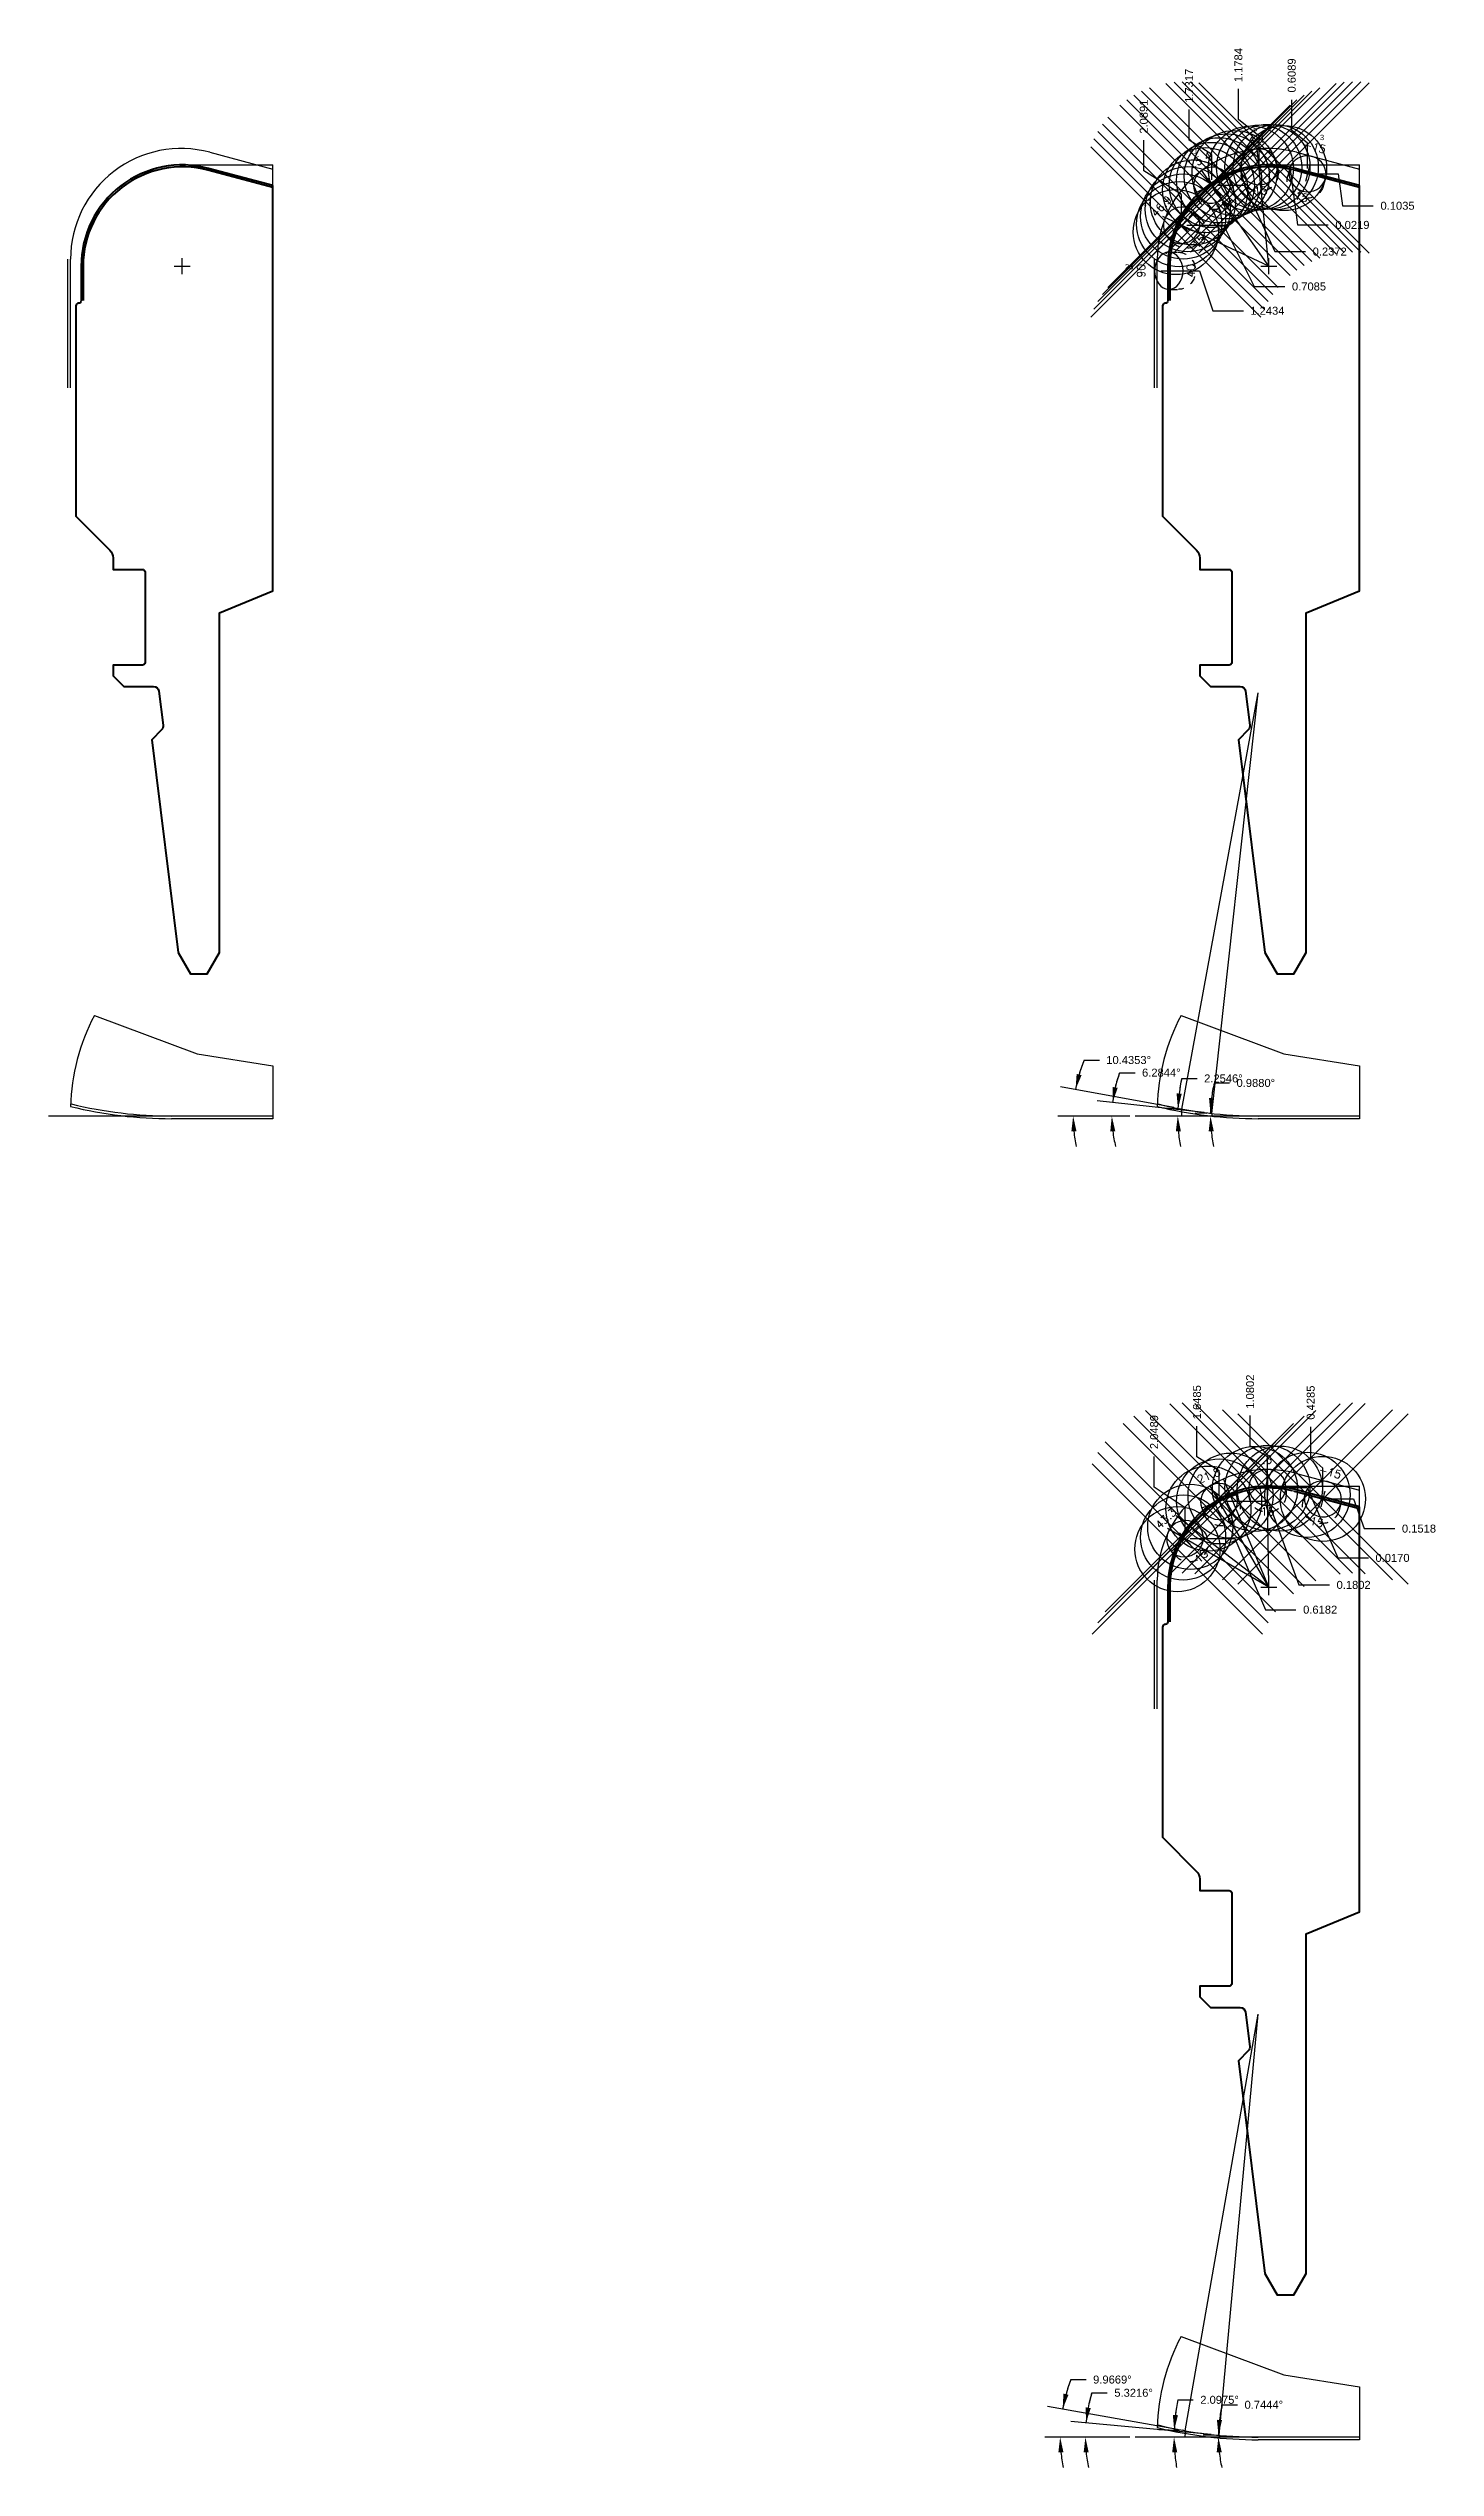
# Model space of a CAD drawing. Header units: inches. Extents: x 57 to 206, y -57 to 38.
# Drawn here: x 75.82 to 92.11, y -56.82 to -28.4 of the extents above; entities that cross this region are included whole.
import ezdxf
from ezdxf.enums import TextEntityAlignment as Align

# ---------------------------------------------------------------- set-up
doc = ezdxf.new("R2010")
doc.units = ezdxf.units.IN
doc.header["$MEASUREMENT"] = 0
doc.header["$PDMODE"] = 35
doc.linetypes.add('CENTER2', pattern=[1.125, 0.75, -0.125, 0.125, -0.125])
doc.linetypes.add('HIDDEN2', pattern=[0.1875, 0.125, -0.0625])
doc.layers.get('Defpoints').update_dxf_attribs({"color": 10})
doc.layers.add('Blade_3', color=7, linetype='Continuous', true_color=0x00cc00)
doc.layers.add('CLine', color=5, linetype='CENTER2')
doc.layers.add('Text', color=3, linetype='Continuous')
doc.styles.add('RomanS', font='romans')
doc.styles.get("Standard").update_dxf_attribs({"font": 'arial.ttf'})
doc.dimstyles.get("Standard").update_dxf_attribs({"dimtxt": 0.09375, "dimasz": 0.18, "dimexe": 0.18, "dimexo": 0.0625, "dimgap": 0.09, "dimtad": 0, "dimtih": 1, "dimtoh": 1, "dimdec": 4, "dimzin": 0, "dimdsep": 46, "dimtxsty": 'Standard', "dimcen": 0.09, "dimadec": 4, "dimazin": 0, "dimtfac": 1, "dimtdec": 4, "dimtofl": 0, "dimtmove": 0, "dimatfit": 3, "dimfxl": 1, "dimtolj": 1, "dimtzin": 0, "dimarcsym": 0})

# ---------------------------------------------------------------- blocks, each defined once
blk = doc.blocks.new('CMark')
at = {"layer": 'CLine'}
for p, q in [((-0.094, 0), (0.094, 0)), ((0, 0.094), (0, -0.094))]:
    blk.add_line(p, q, dxfattribs=at)
blk = doc.blocks.new('1108@15')
for p, q in [((-0.124, 0), (-0.218, 0)), ((0.124, 0), (0.218, 0))]:
    blk.add_line(p, q)
at = {"color": 8, "linetype": 'HIDDEN2', "ltscale": 0.5, "flags": 128}
for points in [[(-0.218, 0), (-0.218, -0.082)], [(0.218, 0), (0.218, -0.082)]]:
    blk.add_lwpolyline(points, dxfattribs=at)
at = {"extrusion": (0, 0, -1)}
blk.add_ellipse((0, 0), major_axis=(0.218, 0), ratio=0.965371, dxfattribs=at)
at = {"color": 8, "linetype": 'HIDDEN2', "ltscale": 0.5, "extrusion": (0, 0, -1)}
blk.add_ellipse((0, -0.082), major_axis=(0.218, 0), ratio=0.965371, start_param=0, end_param=3.141593, dxfattribs=at)
at = {"layer": 'CLine'}
blk.add_blockref('CMark', (0, 0), dxfattribs=at)
at = {"style": 'RomanS'}
blk.add_text('15', height=0.094, dxfattribs=at).set_placement((0, -0.281), align=Align.MIDDLE_CENTER)
blk.add_attdef('ANG', text='', height=0.094, dxfattribs=at).set_placement((0, 0.251), align=Align.BOTTOM_CENTER)
blk = doc.blocks.new('*D403')
at = {"layer": 'Blade_3', "color": 0, "lineweight": -2, "transparency": 16777216}
for p, q in [((89.798, -29.24), (89.798, -28.88)), ((90.04, -29.434), (89.798, -29.24)), ((90.04, -29.732), (90.04, -29.434))]:
    blk.add_line(p, q, dxfattribs=at)
at = {"layer": 'Defpoints', "color": 0, "transparency": 16777216}
for p in [(89.798, -28.88), (90.04, -29.794), (91.219, -29.772)]:
    blk.add_point(p, dxfattribs=at)
at = {"layer": 'Blade_3', "color": 0, "transparency": 16777216, "insert": (89.798, -28.6), "char_height": 0.0938, "attachment_point": 5, "rotation": 90}
blk.add_mtext('\\A1;1.1784', dxfattribs=at)
blk = doc.blocks.new('*D404')
at = {"layer": 'Blade_3', "color": 0, "lineweight": -2, "transparency": 16777216}
for p, q in [((89.219, -29.483), (89.219, -29.123)), ((89.487, -29.649), (89.219, -29.483)), ((89.487, -29.947), (89.487, -29.649))]:
    blk.add_line(p, q, dxfattribs=at)
at = {"layer": 'Defpoints', "color": 0, "transparency": 16777216}
for p in [(89.219, -29.123), (91.219, -29.772), (89.487, -30.009)]:
    blk.add_point(p, dxfattribs=at)
at = {"layer": 'Blade_3', "color": 0, "transparency": 16777216, "insert": (89.219, -28.843), "char_height": 0.0938, "attachment_point": 5, "rotation": 90}
blk.add_mtext('\\A1;1.7317', dxfattribs=at)
blk = doc.blocks.new('*D405')
at = {"layer": 'Blade_3', "color": 0, "lineweight": -2, "transparency": 16777216}
for p, q in [((88.686, -29.842), (88.686, -29.482)), ((89.129, -30.121), (88.686, -29.842)), ((89.129, -30.418), (89.129, -30.121))]:
    blk.add_line(p, q, dxfattribs=at)
at = {"layer": 'Defpoints', "color": 0, "transparency": 16777216}
for p in [(88.686, -29.482), (91.219, -29.772), (89.129, -30.481)]:
    blk.add_point(p, dxfattribs=at)
at = {"layer": 'Blade_3', "color": 0, "transparency": 16777216, "insert": (88.686, -29.205), "char_height": 0.0938, "attachment_point": 5, "rotation": 90}
blk.add_mtext('\\A1;2.0891', dxfattribs=at)
blk = doc.blocks.new('*D406')
at = {"layer": 'Blade_3', "color": 0, "lineweight": -2, "transparency": 16777216}
for p, q in [((90.103, -29.794), (90.4, -29.794)), ((90.4, -29.794), (90.492, -30.477)), ((90.492, -30.477), (90.852, -30.477))]:
    blk.add_line(p, q, dxfattribs=at)
at = {"layer": 'Defpoints', "color": 0, "transparency": 16777216}
for p in [(90.04, -29.794), (91.219, -29.772), (90.852, -30.477)]:
    blk.add_point(p, dxfattribs=at)
at = {"layer": 'Blade_3', "color": 0, "transparency": 16777216, "insert": (91.137, -30.477), "char_height": 0.0938, "attachment_point": 5}
blk.add_mtext('\\A1;0.0219', dxfattribs=at)
blk = doc.blocks.new('*D407')
at = {"layer": 'Blade_3', "color": 0, "lineweight": -2, "transparency": 16777216}
for p, q in [((89.549, -30.009), (89.865, -30.009)), ((89.865, -30.009), (90.225, -30.79)), ((90.225, -30.79), (90.585, -30.79))]:
    blk.add_line(p, q, dxfattribs=at)
at = {"layer": 'Defpoints', "color": 0, "transparency": 16777216}
for p in [(91.219, -29.772), (89.487, -30.009), (90.585, -30.79)]:
    blk.add_point(p, dxfattribs=at)
at = {"layer": 'Blade_3', "color": 0, "transparency": 16777216, "insert": (90.87, -30.79), "char_height": 0.0938, "attachment_point": 5}
blk.add_mtext('\\A1;0.2372', dxfattribs=at)
blk = doc.blocks.new('*D408')
at = {"layer": 'Blade_3', "color": 0, "lineweight": -2, "transparency": 16777216}
for p, q in [((89.192, -30.481), (89.622, -30.481)), ((89.622, -30.481), (89.982, -31.2)), ((89.982, -31.2), (90.342, -31.2))]:
    blk.add_line(p, q, dxfattribs=at)
at = {"layer": 'Defpoints', "color": 0, "transparency": 16777216}
for p in [(91.219, -29.772), (89.129, -30.481), (90.342, -31.2)]:
    blk.add_point(p, dxfattribs=at)
at = {"layer": 'Blade_3', "color": 0, "transparency": 16777216, "insert": (90.627, -31.2), "char_height": 0.0938, "attachment_point": 5}
blk.add_mtext('\\A1;0.7085', dxfattribs=at)
blk = doc.blocks.new('*D409')
at = {"layer": 'Blade_3', "color": 0, "lineweight": -2, "transparency": 16777216}
for p, q in [((88.403, -40.433), (88.583, -40.433)), ((89.394, -40.902), (88.14, -40.764)), ((88.52, -40.942), (88.13, -40.942))]:
    blk.add_line(p, q, dxfattribs=at)
for start, end in [(159.4341, 173.7156), (159.4619, 166.5888), (187.1269, 194.2537)]:
    blk.add_arc((89.758, -40.942), 1.448, start, end, dxfattribs=at)
at = {"layer": 'Blade_3', "color": 0, "transparency": 16777216}
for points in [[(88.379, -40.611), (88.32, -40.601), (88.319, -40.784)], [(88.292, -41.124), (88.351, -41.12), (88.31, -40.942)]]:
    blk.add_solid(points, dxfattribs=at)
at = {"layer": 'Defpoints', "color": 0, "transparency": 16777216}
for p in [(88.311, -40.889), (89.456, -40.909), (89.487, -40.912), (88.583, -40.942), (91.219, -40.942)]:
    blk.add_point(p, dxfattribs=at)
at = {"layer": 'Blade_3', "color": 0, "transparency": 16777216, "insert": (88.892, -40.433), "char_height": 0.09375, "attachment_point": 5}
blk.add_mtext('\\A1;6.2844°', dxfattribs=at)
blk = doc.blocks.new('*D410')
at = {"layer": 'Blade_3', "color": 0, "lineweight": -2, "transparency": 16777216}
for p, q in [((87.986, -40.285), (88.166, -40.285)), ((89.039, -40.843), (87.707, -40.598)), ((88.52, -40.942), (87.676, -40.942))]:
    blk.add_line(p, q, dxfattribs=at)
for start, end in [(157.5614, 169.5647), (157.5779, 163.5713), (185.9934, 191.9868)]:
    blk.add_arc((89.577, -40.942), 1.722, start, end, dxfattribs=at)
at = {"layer": 'Blade_3', "color": 0, "transparency": 16777216}
for points in [[(87.955, -40.462), (87.897, -40.448), (87.884, -40.63)], [(87.835, -41.123), (87.895, -41.12), (87.856, -40.942)]]:
    blk.add_solid(points, dxfattribs=at)
at = {"layer": 'Defpoints', "color": 0, "transparency": 16777216}
for p in [(87.859, -40.838), (89.1, -40.854), (89.131, -40.86), (88.583, -40.942), (91.219, -40.942)]:
    blk.add_point(p, dxfattribs=at)
at = {"layer": 'Blade_3', "color": 0, "transparency": 16777216, "insert": (88.508, -40.285), "char_height": 0.09375, "attachment_point": 5}
blk.add_mtext('\\A1;10.4353°', dxfattribs=at)
blk = doc.blocks.new('*D411')
at = {"layer": 'Blade_3', "color": 0, "lineweight": -2, "transparency": 16777216}
for p, q in [((89.512, -40.554), (89.692, -40.554)), ((89.425, -40.911), (89.289, -40.909)), ((89.424, -40.942), (89.289, -40.942))]:
    blk.add_line(p, q, dxfattribs=at)
for start, end in [(167.2015, 179.012), (167.2172, 173.1146), (185.8974, 191.7948)]:
    blk.add_arc((91.219, -40.942), 1.75, start, end, dxfattribs=at)
at = {"layer": 'Blade_3', "color": 0, "transparency": 16777216}
for points in [[(89.512, -40.734), (89.452, -40.73), (89.469, -40.912)], [(89.448, -41.123), (89.508, -41.12), (89.469, -40.942)]]:
    blk.add_solid(points, dxfattribs=at)
at = {"layer": 'Defpoints', "color": 0, "transparency": 16777216}
for p in [(89.487, -40.912), (89.469, -40.932), (89.487, -40.942), (91.219, -40.942)]:
    blk.add_point(p, dxfattribs=at)
at = {"layer": 'Blade_3', "color": 0, "transparency": 16777216, "insert": (90.002, -40.554), "char_height": 0.09375, "attachment_point": 5}
blk.add_mtext('\\A1;0.9880°', dxfattribs=at)
blk = doc.blocks.new('*D412')
at = {"layer": 'Blade_3', "color": 0, "lineweight": -2, "transparency": 16777216}
for p, q in [((89.131, -40.501), (89.311, -40.501)), ((89.069, -40.857), (88.907, -40.851)), ((89.067, -40.942), (88.905, -40.942))]:
    blk.add_line(p, q, dxfattribs=at)
for start, end in [(168.0669, 177.7454), (168.0756, 172.9105), (184.8349, 189.6699)]:
    blk.add_arc((91.219, -40.942), 2.134, start, end, dxfattribs=at)
at = {"layer": 'Blade_3', "color": 0, "transparency": 16777216}
for points in [[(89.131, -40.681), (89.071, -40.676), (89.087, -40.858)], [(89.062, -41.123), (89.122, -41.121), (89.085, -40.942)]]:
    blk.add_solid(points, dxfattribs=at)
at = {"layer": 'Defpoints', "color": 0, "transparency": 16777216}
for p in [(89.131, -40.86), (89.085, -40.914), (89.129, -40.942), (91.219, -40.942)]:
    blk.add_point(p, dxfattribs=at)
at = {"layer": 'Blade_3', "color": 0, "transparency": 16777216, "insert": (89.621, -40.501), "char_height": 0.09375, "attachment_point": 5}
blk.add_mtext('\\A1;2.2546°', dxfattribs=at)
blk = doc.blocks.new('1108@40')
for p, q in [((-0.124, 0), (-0.218, 0)), ((0.124, 0), (0.218, 0))]:
    blk.add_line(p, q)
at = {"color": 8, "linetype": 'HIDDEN2', "ltscale": 0.5}
blk.add_line((-0.218, 0), (-0.218, -0.108), dxfattribs=at)
at = {"color": 8, "linetype": 'HIDDEN2', "ltscale": 0.5, "flags": 128}
blk.add_lwpolyline([(0.218, 0), (0.218, -0.108)], dxfattribs=at)
at = {"extrusion": (0, 0, -1)}
blk.add_ellipse((0, 0), major_axis=(0.218, 0), ratio=0.765604, dxfattribs=at)
at = {"color": 8, "linetype": 'HIDDEN2', "ltscale": 0.5, "extrusion": (0, 0, -1)}
blk.add_ellipse((0, -0.108), major_axis=(0.218, 0), ratio=0.939153, start_param=0, end_param=3.141593, dxfattribs=at)
at = {"layer": 'CLine'}
blk.add_blockref('CMark', (0, 0), dxfattribs=at)
at = {"style": 'RomanS'}
blk.add_text('40', height=0.094, dxfattribs=at).set_placement((0, -0.258), align=Align.MIDDLE_CENTER)
blk.add_attdef('ANG', text='', height=0.094, dxfattribs=at).set_placement((0, 0.251), align=Align.BOTTOM_CENTER)
blk = doc.blocks.new('*D413')
at = {"layer": 'Blade_3', "color": 0, "lineweight": -2, "transparency": 16777216}
for p, q in [((89.043, -31.016), (89.34, -31.016)), ((89.34, -31.016), (89.498, -31.485)), ((89.498, -31.485), (89.858, -31.485))]:
    blk.add_line(p, q, dxfattribs=at)
at = {"layer": 'Defpoints', "color": 0, "transparency": 16777216}
for p in [(91.219, -29.772), (88.98, -31.016), (89.858, -31.485)]:
    blk.add_point(p, dxfattribs=at)
at = {"layer": 'Blade_3', "color": 0, "transparency": 16777216, "insert": (90.138, -31.485), "char_height": 0.0938, "attachment_point": 5}
blk.add_mtext('\\A1;1.2434', dxfattribs=at)
blk = doc.blocks.new('*D444')
at = {"layer": 'Blade_3', "color": 0, "lineweight": -2, "transparency": 16777216}
for p, q in [((90.424, -29.366), (90.424, -29.006)), ((90.61, -29.516), (90.424, -29.366)), ((90.61, -29.813), (90.61, -29.516))]:
    blk.add_line(p, q, dxfattribs=at)
at = {"layer": 'Defpoints', "color": 0, "transparency": 16777216}
for p in [(90.424, -29.006), (91.219, -29.772), (90.61, -29.876)]:
    blk.add_point(p, dxfattribs=at)
at = {"layer": 'Blade_3', "color": 0, "transparency": 16777216, "insert": (90.424, -28.721), "char_height": 0.0938, "attachment_point": 5, "rotation": 90}
blk.add_mtext('\\A1;0.6089', dxfattribs=at)
blk = doc.blocks.new('*D445')
at = {"layer": 'Blade_3', "color": 0, "lineweight": -2, "transparency": 16777216}
for p, q in [((90.672, -29.876), (90.97, -29.876)), ((90.97, -29.876), (91.022, -30.252)), ((91.022, -30.252), (91.382, -30.252))]:
    blk.add_line(p, q, dxfattribs=at)
at = {"layer": 'Defpoints', "color": 0, "transparency": 16777216}
for p in [(91.219, -29.772), (90.61, -29.876), (91.382, -30.252)]:
    blk.add_point(p, dxfattribs=at)
at = {"layer": 'Blade_3', "color": 0, "transparency": 16777216, "insert": (91.667, -30.252), "char_height": 0.0938, "attachment_point": 5}
blk.add_mtext('\\A1;0.1035', dxfattribs=at)
blk = doc.blocks.new('*D473')
at = {"layer": 'Blade_3', "color": 0, "lineweight": -2, "transparency": 16777216}
for p, q in [((90.647, -44.953), (90.647, -44.593)), ((90.79, -45.079), (90.647, -44.953)), ((90.79, -45.377), (90.79, -45.079))]:
    blk.add_line(p, q, dxfattribs=at)
at = {"layer": 'Defpoints', "color": 0, "transparency": 16777216}
for p in [(90.647, -44.593), (90.79, -45.439), (91.219, -45.287)]:
    blk.add_point(p, dxfattribs=at)
at = {"layer": 'Blade_3', "color": 0, "transparency": 16777216, "insert": (90.647, -44.308), "char_height": 0.0938, "attachment_point": 5, "rotation": 90}
blk.add_mtext('\\A1;0.4285', dxfattribs=at)
blk = doc.blocks.new('*D474')
at = {"layer": 'Blade_3', "color": 0, "lineweight": -2, "transparency": 16777216}
for p, q in [((89.935, -44.818), (89.935, -44.458)), ((90.138, -44.944), (89.935, -44.818)), ((90.138, -45.242), (90.138, -44.944))]:
    blk.add_line(p, q, dxfattribs=at)
at = {"layer": 'Defpoints', "color": 0, "transparency": 16777216}
for p in [(89.935, -44.458), (90.138, -45.304), (91.219, -45.287)]:
    blk.add_point(p, dxfattribs=at)
at = {"layer": 'Blade_3', "color": 0, "transparency": 16777216, "insert": (89.935, -44.179), "char_height": 0.0938, "attachment_point": 5, "rotation": 90}
blk.add_mtext('\\A1;1.0802', dxfattribs=at)
blk = doc.blocks.new('*D476')
at = {"layer": 'Blade_3', "color": 0, "lineweight": -2, "transparency": 16777216}
for p, q in [((88.808, -45.299), (88.808, -44.939)), ((89.17, -45.545), (88.808, -45.299)), ((89.17, -45.843), (89.17, -45.545))]:
    blk.add_line(p, q, dxfattribs=at)
at = {"layer": 'Defpoints', "color": 0, "transparency": 16777216}
for p in [(88.808, -44.939), (91.219, -45.287), (89.17, -45.905)]:
    blk.add_point(p, dxfattribs=at)
at = {"layer": 'Blade_3', "color": 0, "transparency": 16777216, "insert": (88.808, -44.654), "char_height": 0.0938, "attachment_point": 5, "rotation": 90}
blk.add_mtext('\\A1;2.0489', dxfattribs=at)
blk = doc.blocks.new('*D477')
at = {"layer": 'Blade_3', "color": 0, "lineweight": -2, "transparency": 16777216}
for p, q in [((90.853, -45.439), (91.15, -45.439)), ((91.15, -45.439), (91.275, -45.788)), ((91.275, -45.788), (91.635, -45.788))]:
    blk.add_line(p, q, dxfattribs=at)
at = {"layer": 'Defpoints', "color": 0, "transparency": 16777216}
for p in [(90.79, -45.439), (91.219, -45.287), (91.635, -45.788)]:
    blk.add_point(p, dxfattribs=at)
at = {"layer": 'Blade_3', "color": 0, "transparency": 16777216, "insert": (91.919, -45.788), "char_height": 0.0938, "attachment_point": 5}
blk.add_mtext('\\A1;0.1518', dxfattribs=at)
blk = doc.blocks.new('*D478')
at = {"layer": 'Blade_3', "color": 0, "lineweight": -2, "transparency": 16777216}
for p, q in [((90.201, -45.304), (90.604, -45.304)), ((90.604, -45.304), (90.964, -46.132)), ((90.964, -46.132), (91.324, -46.132))]:
    blk.add_line(p, q, dxfattribs=at)
at = {"layer": 'Defpoints', "color": 0, "transparency": 16777216}
for p in [(90.138, -45.304), (91.219, -45.287), (91.324, -46.132)]:
    blk.add_point(p, dxfattribs=at)
at = {"layer": 'Blade_3', "color": 0, "transparency": 16777216, "insert": (91.608, -46.132), "char_height": 0.0938, "attachment_point": 5}
blk.add_mtext('\\A1;0.0170', dxfattribs=at)
blk = doc.blocks.new('*D479')
at = {"layer": 'Blade_3', "color": 0, "lineweight": -2, "transparency": 16777216}
for p, q in [((89.633, -45.467), (90.147, -45.467)), ((90.147, -45.467), (90.507, -46.449)), ((90.507, -46.449), (90.867, -46.449))]:
    blk.add_line(p, q, dxfattribs=at)
at = {"layer": 'Defpoints', "color": 0, "transparency": 16777216}
for p in [(91.219, -45.287), (89.57, -45.467), (90.867, -46.449)]:
    blk.add_point(p, dxfattribs=at)
at = {"layer": 'Blade_3', "color": 0, "transparency": 16777216, "insert": (91.151, -46.449), "char_height": 0.0938, "attachment_point": 5}
blk.add_mtext('\\A1;0.1802', dxfattribs=at)
blk = doc.blocks.new('*D480')
at = {"layer": 'Blade_3', "color": 0, "lineweight": -2, "transparency": 16777216}
for p, q in [((89.232, -45.905), (89.754, -45.905)), ((89.754, -45.905), (90.114, -46.74)), ((90.114, -46.74), (90.474, -46.74))]:
    blk.add_line(p, q, dxfattribs=at)
at = {"layer": 'Defpoints', "color": 0, "transparency": 16777216}
for p in [(91.219, -45.287), (89.17, -45.905), (90.474, -46.74)]:
    blk.add_point(p, dxfattribs=at)
at = {"layer": 'Blade_3', "color": 0, "transparency": 16777216, "insert": (90.758, -46.74), "char_height": 0.0938, "attachment_point": 5}
blk.add_mtext('\\A1;0.6182', dxfattribs=at)
blk = doc.blocks.new('*D481')
at = {"layer": 'Blade_3', "color": 0, "lineweight": -2, "transparency": 16777216}
for p, q in [((88.076, -55.937), (88.256, -55.937)), ((88.52, -56.457), (87.82, -56.457)), ((89.478, -56.427), (87.828, -56.273))]:
    blk.add_line(p, q, dxfattribs=at)
for start, end in [(163.2039, 174.6784), (163.2183, 168.9484), (185.73, 191.46)]:
    blk.add_arc((89.8, -56.457), 1.801, start, end, dxfattribs=at)
at = {"layer": 'Blade_3', "color": 0, "transparency": 16777216}
for points in [[(88.063, -56.116), (88.003, -56.108), (88.007, -56.29)], [(87.979, -56.638), (88.038, -56.635), (88, -56.457)]]:
    blk.add_solid(points, dxfattribs=at)
at = {"layer": 'Defpoints', "color": 0, "transparency": 16777216}
for p in [(88, -56.401), (88.583, -56.457), (89.54, -56.433), (89.57, -56.436), (91.219, -56.457)]:
    blk.add_point(p, dxfattribs=at)
at = {"layer": 'Blade_3', "color": 0, "transparency": 16777216, "insert": (88.566, -55.937), "char_height": 0.09375, "attachment_point": 5}
blk.add_mtext('\\A1;5.3216°', dxfattribs=at)
blk = doc.blocks.new('*D482')
at = {"layer": 'Blade_3', "color": 0, "lineweight": -2, "transparency": 16777216}
for p, q in [((87.828, -55.782), (88.008, -55.782)), ((89.08, -56.366), (87.555, -56.098)), ((88.52, -56.457), (87.523, -56.457))]:
    blk.add_line(p, q, dxfattribs=at)
for start, end in [(159.1283, 170.0331), (159.1406, 164.5868), (185.4462, 190.8925)]:
    blk.add_arc((89.598, -56.457), 1.894, start, end, dxfattribs=at)
at = {"layer": 'Blade_3', "color": 0, "transparency": 16777216}
for points in [[(87.801, -55.96), (87.742, -55.947), (87.732, -56.129)], [(87.682, -56.638), (87.742, -56.635), (87.703, -56.457)]]:
    blk.add_solid(points, dxfattribs=at)
at = {"layer": 'Defpoints', "color": 0, "transparency": 16777216}
for p in [(87.707, -56.347), (88.583, -56.457), (89.142, -56.377), (89.171, -56.382), (91.219, -56.457)]:
    blk.add_point(p, dxfattribs=at)
at = {"layer": 'Blade_3', "color": 0, "transparency": 16777216, "insert": (88.317, -55.782), "char_height": 0.09375, "attachment_point": 5}
blk.add_mtext('\\A1;9.9669°', dxfattribs=at)
blk = doc.blocks.new('*D483')
at = {"layer": 'Blade_3', "color": 0, "lineweight": -2, "transparency": 16777216}
for p, q in [((89.086, -56.02), (89.266, -56.02)), ((89.107, -56.457), (88.861, -56.457)), ((89.109, -56.38), (88.863, -56.371))]:
    blk.add_line(p, q, dxfattribs=at)
for start, end in [(168.4174, 177.9025), (168.4255, 173.164), (184.7385, 189.477)]:
    blk.add_arc((91.219, -56.457), 2.177, start, end, dxfattribs=at)
at = {"layer": 'Blade_3', "color": 0, "transparency": 16777216}
for points in [[(89.087, -56.2), (89.027, -56.196), (89.043, -56.377)], [(89.019, -56.638), (89.079, -56.636), (89.041, -56.457)]]:
    blk.add_solid(points, dxfattribs=at)
at = {"layer": 'Defpoints', "color": 0, "transparency": 16777216}
for p in [(89.042, -56.431), (89.17, -56.457), (89.171, -56.382), (91.219, -56.457)]:
    blk.add_point(p, dxfattribs=at)
at = {"layer": 'Blade_3', "color": 0, "transparency": 16777216, "insert": (89.576, -56.02), "char_height": 0.09375, "attachment_point": 5}
blk.add_mtext('\\A1;2.0975°', dxfattribs=at)
blk = doc.blocks.new('*D484')
at = {"layer": 'Blade_3', "color": 0, "lineweight": -2, "transparency": 16777216}
for p, q in [((89.606, -56.078), (89.786, -56.078)), ((89.508, -56.457), (89.382, -56.457)), ((89.508, -56.435), (89.383, -56.433))]:
    blk.add_line(p, q, dxfattribs=at)
for start, end in [(166.7766, 179.2556), (166.7952, 173.0254), (186.2302, 192.4604)]:
    blk.add_arc((91.219, -56.457), 1.656, start, end, dxfattribs=at)
at = {"layer": 'Blade_3', "color": 0, "transparency": 16777216}
for points in [[(89.605, -56.258), (89.545, -56.254), (89.563, -56.436)], [(89.542, -56.638), (89.602, -56.635), (89.562, -56.457)]]:
    blk.add_solid(points, dxfattribs=at)
at = {"layer": 'Defpoints', "color": 0, "transparency": 16777216}
for p in [(89.562, -56.45), (89.57, -56.436), (89.57, -56.457), (91.219, -56.457)]:
    blk.add_point(p, dxfattribs=at)
at = {"layer": 'Blade_3', "color": 0, "transparency": 16777216, "insert": (90.096, -56.078), "char_height": 0.09375, "attachment_point": 5}
blk.add_mtext('\\A1;0.7444°', dxfattribs=at)

msp = doc.modelspace()

# ---------------------------------------------------------------- linework, layer by layer
for p, q in [((77.38922, -29.77222), (77.38922, -29.77222)), ((77.38922, -29.77222), (78.45172, -29.77222)), ((77.71319, -29.62344), (78.45172, -29.82133)), ((78.45172, -30.01502), (78.45172, -29.77222)), ((90.15606, -29.77222), (90.15606, -29.77222)), ((90.15606, -29.77222), (91.21856, -29.77222)), ((90.48003, -29.62344), (91.21856, -29.82133)), ((91.21856, -30.01502), (91.21856, -29.77222)), ((76.04672, -32.39), (76.04672, -30.87915)), ((76.07672, -32.39), (76.07672, -30.87915)), ((88.81356, -32.39), (88.81356, -30.87915)), ((88.84356, -32.39), (88.84356, -30.87915)), ((76.35652, -39.76118), (77.56351, -40.21237)), ((89.12336, -39.76118), (90.33034, -40.21237)), ((77.56351, -40.21237), (78.45172, -40.35305)), ((90.33034, -40.21237), (91.21856, -40.35305)), ((78.45172, -40.35305), (78.45172, -40.87955)), ((91.21856, -40.35305), (91.21856, -40.87955)), ((78.45172, -40.87955), (78.45172, -40.9733)), ((91.21856, -40.87955), (91.21856, -40.9733)), ((78.45172, -40.94205), (75.81613, -40.94205)), ((78.45172, -40.94205), (77.26422, -40.94205)), ((78.45172, -40.9733), (77.26422, -40.9733)), ((91.21856, -40.94205), (88.58297, -40.94205)), ((91.21856, -40.94205), (90.03106, -40.94205)), ((91.21856, -40.9733), (90.03106, -40.9733)), ((90.15606, -46.47478), (90.13517, -45.09424)), ((90.48003, -45.13851), (91.21856, -45.3364)), ((90.15606, -46.47478), (89.46437, -45.28574)), ((90.15606, -46.47478), (89.62295, -45.20301)), ((90.15606, -45.28728), (90.15606, -45.28728)), ((90.15606, -45.28728), (91.21856, -45.28728)), ((91.21856, -45.53009), (91.21856, -45.28728)), ((90.15606, -46.47478), (89.06455, -45.63851)), ((90.15606, -46.47478), (88.96503, -45.78735)), ((88.81356, -47.90507), (88.81356, -46.39421)), ((88.84356, -47.90507), (88.84356, -46.39421)), ((89.12336, -55.27624), (90.33034, -55.72743)), ((90.33034, -55.72743), (91.21856, -55.86811)), ((91.21856, -55.86811), (91.21856, -56.39461)), ((91.21856, -56.45711), (88.58297, -56.45711)), ((91.21856, -56.45711), (90.03106, -56.45711)), ((91.21856, -56.48836), (90.03106, -56.48836)), ((91.21856, -56.39461), (91.21856, -56.48836))]:
    msp.add_line(p, q)
at = {"lineweight": 40}
for points in [[(78.45172, -30.01502), (77.69657, -29.81268, 0.49314543), (76.20172, -30.95972), (76.20172, -31.36597, -0.41421356), (76.17047, -31.39722, 0.41421356), (76.13922, -31.42847), (76.13922, -33.89722), (76.54011, -34.2981, -0.19891237), (76.57672, -34.38649), (76.57672, -34.52222), (76.92047, -34.52222, -0.41421356), (76.95172, -34.55347), (76.95172, -34.91087), (76.95172, -34.91437), (76.95172, -35.44687), (76.95172, -35.45037), (76.95172, -35.61597, -0.41421356), (76.92047, -35.64722), (76.57672, -35.64722), (76.57672, -35.77222), (76.70172, -35.89722), (77.0528, -35.89722, -0.37824253), (77.11482, -35.95196), (77.16495, -36.35299, -0.23144275), (77.14712, -36.40494), (77.02985, -36.52222), (77.34235, -39.02222), (77.48669, -39.27222), (77.68239, -39.27222), (77.82672, -39.02222), (77.82672, -35.0311), (78.45172, -34.77222)], [(91.21856, -30.01502), (90.46341, -29.81268, 0.49314543), (88.96856, -30.95972), (88.96856, -31.36597, -0.41421356), (88.93731, -31.39722, 0.41421356), (88.90606, -31.42847), (88.90606, -33.89722), (89.30695, -34.2981, -0.19891237), (89.34356, -34.38649), (89.34356, -34.52222), (89.68731, -34.52222, -0.41421356), (89.71856, -34.55347), (89.71856, -34.91087), (89.71856, -34.91437), (89.71856, -35.44687), (89.71856, -35.45037), (89.71856, -35.61597, -0.41421356), (89.68731, -35.64722), (89.34356, -35.64722), (89.34356, -35.77222), (89.46856, -35.89722), (89.81964, -35.89722, -0.37824253), (89.88165, -35.95196), (89.93178, -36.35299, -0.23144275), (89.91396, -36.40494), (89.79669, -36.52222), (90.10919, -39.02222), (90.25352, -39.27222), (90.44922, -39.27222), (90.59356, -39.02222), (90.59356, -35.0311), (91.21856, -34.77222)], [(91.21856, -45.53009), (90.46341, -45.32774, 0.49314543), (88.96856, -46.47478), (88.96856, -46.88103, -0.41421356), (88.93731, -46.91228, 0.41421356), (88.90606, -46.94353), (88.90606, -49.41228), (89.30695, -49.81317, -0.19891237), (89.34356, -49.90156), (89.34356, -50.03728), (89.68731, -50.03728, -0.41421356), (89.71856, -50.06853), (89.71856, -50.42594), (89.71856, -50.42944), (89.71856, -50.96194), (89.71856, -50.96544), (89.71856, -51.13103, -0.41421356), (89.68731, -51.16228), (89.34356, -51.16228), (89.34356, -51.28728), (89.46856, -51.41228), (89.81964, -51.41228, -0.37824253), (89.88165, -51.46703), (89.93178, -51.86806, -0.23144275), (89.91396, -51.92001), (89.79669, -52.03728), (90.10919, -54.53728), (90.25352, -54.78728), (90.44922, -54.78728), (90.59356, -54.53728), (90.59356, -50.54617), (91.21856, -50.28728)]]:
    msp.add_lwpolyline(points, format="xyb", close=True, dxfattribs=at)
for points in [[(78.45172, -30.03883), (77.69062, -29.83489, 0.49314543), (76.22472, -30.95972), (76.22472, -31.36597)], [(90.42918, -29.8277, 0.12660769), (89.84881, -29.83648)], [(89.84881, -29.83648, 0.13066737), (89.33154, -30.13739, 0.13066737)], [(89.33154, -30.13739, 0.13104089), (89.03156, -30.65712, 0.13104089)], [(89.03156, -30.65712, 0.06581213), (88.99156, -30.95972), (88.99156, -31.36597)], [(89.84881, -45.35155, 0.13066737), (89.33154, -45.65246, 0.13066737)], [(90.42918, -45.34276, 0.12660769), (89.84881, -45.35155)], [(89.33154, -45.65246, 0.13104089), (89.03156, -46.17218, 0.13104089)], [(89.03156, -46.17218, 0.06581213), (88.99156, -46.47478), (88.99156, -46.88103)]]:
    msp.add_lwpolyline(points, format="xyb", dxfattribs=at)
for points in [[(91.21856, -30.03883), (90.45746, -29.83489)], [(91.21856, -45.5539), (90.45746, -45.34996)]]:
    msp.add_lwpolyline(points, dxfattribs=at)
for centre, radius, start, end in [((77.37672, -30.87915), 1.3, 75, 180), ((90.14356, -30.87915), 1.3, 75, 180), ((78.45172, -40.87955), 2.375, 151.907718, 178.813282), ((91.21856, -40.87955), 2.375, 151.907718, 178.813282), ((77.26422, -35.9733), 5, 256.266974, 270), ((77.26422, -35.9733), 4.96875, 256.266974, 270), ((90.03106, -35.9733), 5, 256.266974, 270), ((90.03106, -35.9733), 4.96875, 256.266974, 270), ((90.14356, -46.39421), 1.3, 75, 180), ((91.21856, -56.39461), 2.375, 151.907718, 178.813282), ((90.03106, -51.48836), 5, 256.266974, 270), ((90.03106, -51.48836), 4.96875, 256.266974, 270)]:
    msp.add_arc(centre, radius, start, end)
for p in [(89.57051, -29.95314), (89.65979, -29.90626), (89.75279, -29.86727), (89.94409, -29.81467), (90.04086, -29.80093), (90.13844, -29.79535), (90.23615, -29.79797), (90.33329, -29.80878), (89.2633, -30.21202), (89.40577, -30.06914), (89.48563, -30.00757), (89.1008, -30.46729), (89.1475, -30.3776), (89.2018, -30.29229), (89.06206, -30.5607)]:
    msp.add_point(p)
at = {"layer": 'Blade_3'}
for p, q in [((90.15606, -30.95972), (90.0194, -29.58509)), ((90.15606, -30.95972), (89.36329, -29.83382)), ((90.15606, -30.95972), (88.90979, -30.37816)), ((89.1311, -40.85986), (90.03106, -35.9733)), ((89.48717, -40.91219), (90.03106, -35.9733)), ((89.10036, -40.8542), (89.1311, -40.85986)), ((89.4561, -40.90877), (89.48717, -40.91219)), ((89.17107, -56.38212), (90.03106, -51.48836)), ((89.57023, -56.4357), (90.03106, -51.48836)), ((89.17107, -56.38212), (89.14152, -56.37693)), ((89.54036, -56.43291), (89.57023, -56.4357))]:
    msp.add_line(p, q, dxfattribs=at)
for centre, radius, start in [((91.21856, -40.94205), 2.08908, 177.745448), ((91.21856, -40.94205), 1.73165, 179.012032), ((91.21856, -56.45711), 2.04886, 177.902482), ((91.21856, -56.45711), 1.64847, 179.255609)]:
    msp.add_arc(centre, radius, start, 180, dxfattribs=at)
at = {"layer": 'Text'}
msp.add_line((90.97043, -45.48741), (90.42927, -45.34241), dxfattribs=at)
for p in [(89.99233, -45.32185), (90.13844, -45.31042), (90.28483, -45.31742), (89.44503, -45.55256), (89.57051, -45.46821), (89.70587, -45.40082), (90.60966, -45.39074), (90.79005, -45.43908), (89.23168, -45.76656), (89.08041, -46.02864), (89.1475, -45.89267)]:
    msp.add_point(p, dxfattribs=at)

# ---------------------------------------------------------------- block references
at = {"rotation": 90}
for p in [(77.38922, -30.95972), (90.15606, -30.95972), (90.15606, -46.47478)]:
    msp.add_blockref('CMark', p, dxfattribs=at)
at = {"layer": 'Blade_3'}
for name, p, rotation, values in [('1108@15', (90.04021, -29.79415), 4.1, {'ANG': '4.1'}), ('1108@15', (90.60966, -29.87568), 345, {'ANG': '-15'}), ('1108@15', (89.48691, -30.00939), 25.4, {'ANG': '25.4'}), ('1108@15', (89.12948, -30.48068), 46.90000000000002, {'ANG': '46.9'}), ('1108@40', (88.98014, -31.01557), 90, {'ANG': '90'}), ('1108@15', (89.57009, -45.46747), 21.8, {'ANG': '21.8'}), ('1108@15', (90.1384, -45.30432), 0.6, {'ANG': '.6'}), ('1108@15', (90.79005, -45.43908), 345, {'ANG': '-15'}), ('1108@15', (89.1697, -45.90548), 43.3, {'ANG': '43.3'})]:
    msp.add_blockref(name, p, dxfattribs=dict(at, rotation=rotation)).add_auto_attribs(values)

# ---------------------------------------------------------------- texts
for s, p in [('6', (89.9709, -29.37854)), ('3', (90.7557, -29.48056)), ('11', (89.22523, -29.64039)), ('17', (88.67599, -30.2475)), ('23', (88.46563, -30.99816))]:
    msp.add_text(s, height=0.0625, dxfattribs=at).set_placement(p)

# ---------------------------------------------------------------- dimensions: what is measured, and where the dimension line sits
for feature_location, offset, dtype, origin, picture, middle in [((90.040208, -29.79415), (-0.242292, 0.914406), 1, (91.218561, -29.772216), '*D403', (89.797916, -28.59975)), ((89.486909, -30.009389), (-0.268077, 0.886575), 1, (91.218561, -29.772216), '*D404', (89.218832, -28.842628)), ((90.60966, -29.87568), (-0.18591, 0.87006), 1, (91.21856, -29.77222), '*D444', (90.42375, -28.72092)), ((89.12948, -30.48068), (-0.4434, 0.99905), 1, (91.21856, -29.77222), '*D405', (88.68608, -29.20528)), ((88.980141, -31.015574), (0.877468, -0.469879), 0, (91.218561, -29.772216), '*D413', (90.137602, -31.485453)), ((89.12948, -30.48068), (1.21278, -0.7198), 0, (91.21856, -29.77222), '*D408', (90.6272, -31.20048)), ((89.48691, -30.00939), (1.09856, -0.78019), 0, (91.21856, -29.77222), '*D407', (90.86959, -30.78958)), ((90.04021, -29.79415), (0.81164, -0.68291), 0, (91.21856, -29.77222), '*D406', (91.13654, -30.47706)), ((90.60966, -29.87568), (0.77208, -0.3761), 0, (91.21856, -29.77222), '*D445', (91.66669, -30.25178)), ((90.1384, -45.30432), (-0.2032, 0.84608), 1, (91.21856, -45.28728), '*D474', (89.9352, -44.17853)), ((90.79005, -45.43908), (-0.14262, 0.84618), 1, (91.21856, -45.28728), '*D473', (90.64743, -44.30795)), ((89.1697, -45.90548), (-0.36197, 0.9663), 1, (91.21856, -45.28728), '*D476', (88.80773, -44.65369)), ((89.1697, -45.90548), (1.30419, -0.83487), 0, (91.21856, -45.28728), '*D480', (90.75801, -46.74035)), ((89.57009, -45.46747), (1.29704, -0.98156), 0, (91.21856, -45.28728), '*D479', (91.15125, -46.44904)), ((90.1384, -45.30432), (1.1855, -0.82762), 0, (91.21856, -45.28728), '*D478', (91.60834, -46.13193)), ((90.79005, -45.43908), (0.8446, -0.34932), 0, (91.21856, -45.28728), '*D477', (91.91934, -45.7884))]:
    dim = msp.add_ordinate_dim(feature_location=feature_location, offset=offset, dtype=dtype, origin=origin, dimstyle='Standard', dxfattribs=at)
    dim.commit()
    dim.dimension.update_dxf_attribs({"geometry": picture, "text_midpoint": middle})
for base, line1, line2, picture, middle in [((87.85894923, -40.83759484), ((91.21856124, -40.9420461), (88.58296882, -40.9420461)), ((89.10036245, -40.85420307), (89.13109557, -40.85986323)), '*D410', (88.50753512, -40.28494295)), ((88.31123593, -40.88911666), ((91.21856124, -40.9420461), (88.58296882, -40.9420461)), ((89.45610417, -40.90876745), (89.48716639, -40.91218817)), '*D409', (88.89221899, -40.43337794)), ((87.70662144, -56.34732896), ((91.21856124, -56.45711226), (88.58296882, -56.45711226)), ((89.17107171, -56.38212304), (89.14152448, -56.37693065)), '*D482', (88.31715577, -55.78219513)), ((88.0003976, -56.4013743), ((91.2185612, -56.4571123), (88.5829688, -56.4571123)), ((89.5403569, -56.4329134), (89.5702276, -56.4356958)), '*D481', (88.5657607, -55.9367969))]:
    dim = msp.add_angular_dim_2l(base=base, line1=line1, line2=line2, dimstyle='Standard', dxfattribs=at)
    dim.commit()
    dim.dimension.update_dxf_attribs({"geometry": picture, "text_midpoint": middle})
for base, center, p1, p2, picture, middle in [((89.085045, -40.91406), (91.218561, -40.942046), (89.131096, -40.859863), (89.129478, -40.942046), '*D412', (89.621181, -40.500864)), ((89.46905, -40.93199), (91.21856, -40.94205), (89.48717, -40.91219), (89.48691, -40.94205), '*D411', (90.0019, -40.55448)), ((89.04162, -56.43055), (91.21856, -56.45711), (89.17107, -56.38212), (89.1697, -56.45711), '*D483', (89.57601, -56.01999)), ((89.562405, -56.44994), (91.218561, -56.457112), (89.570228, -56.435696), (89.570089, -56.457112), '*D484', (90.095712, -56.078267))]:
    dim = msp.add_angular_dim_3p(base=base, center=center, p1=p1, p2=p2, dimstyle='Standard', dxfattribs=at)
    dim.commit()
    dim.dimension.update_dxf_attribs({"geometry": picture, "text_midpoint": middle})
msp.add_ordinate_dim(feature_location=(89.57009, -45.46747), offset=(-0.25912, 0.88282), dtype=1, origin=(91.21856, -45.28728), dimstyle='Standard', dxfattribs=at).render()

doc.saveas('drawing.dxf')
